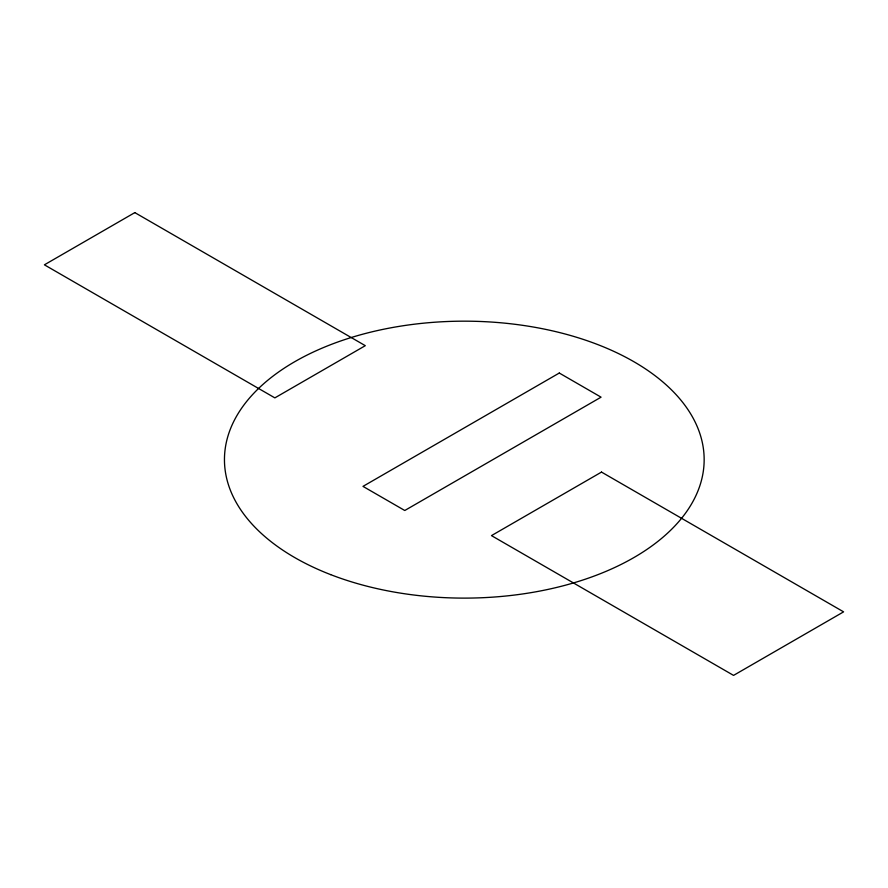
<?xml version="1.0" encoding="UTF-8"?>
<svg xmlns="http://www.w3.org/2000/svg" width="888" height="888" viewBox="0 0 888 888"><rect width="100%" height="100%" fill="white"/><g stroke="black" fill="none" stroke-linecap="round" stroke-linejoin="round"><path stroke-width="1.33" d="M134.832 212.609L44.4 264.824L274.858 397.88L365.301 345.676L134.832 212.609M559.285 373.038L362.981 486.38L404.773 510.5L601.065 397.169L559.285 373.038M601.509 472.083L491.475 535.619L733.555 675.391L843.6 611.854L601.509 472.083M330.658 574.625A239.849 138.473 0 0 0 703.607 468.986A239.849 138.473 0 0 0 358.674 335.32A239.849 138.473 0 0 0 330.658 574.625"/></g></svg>
